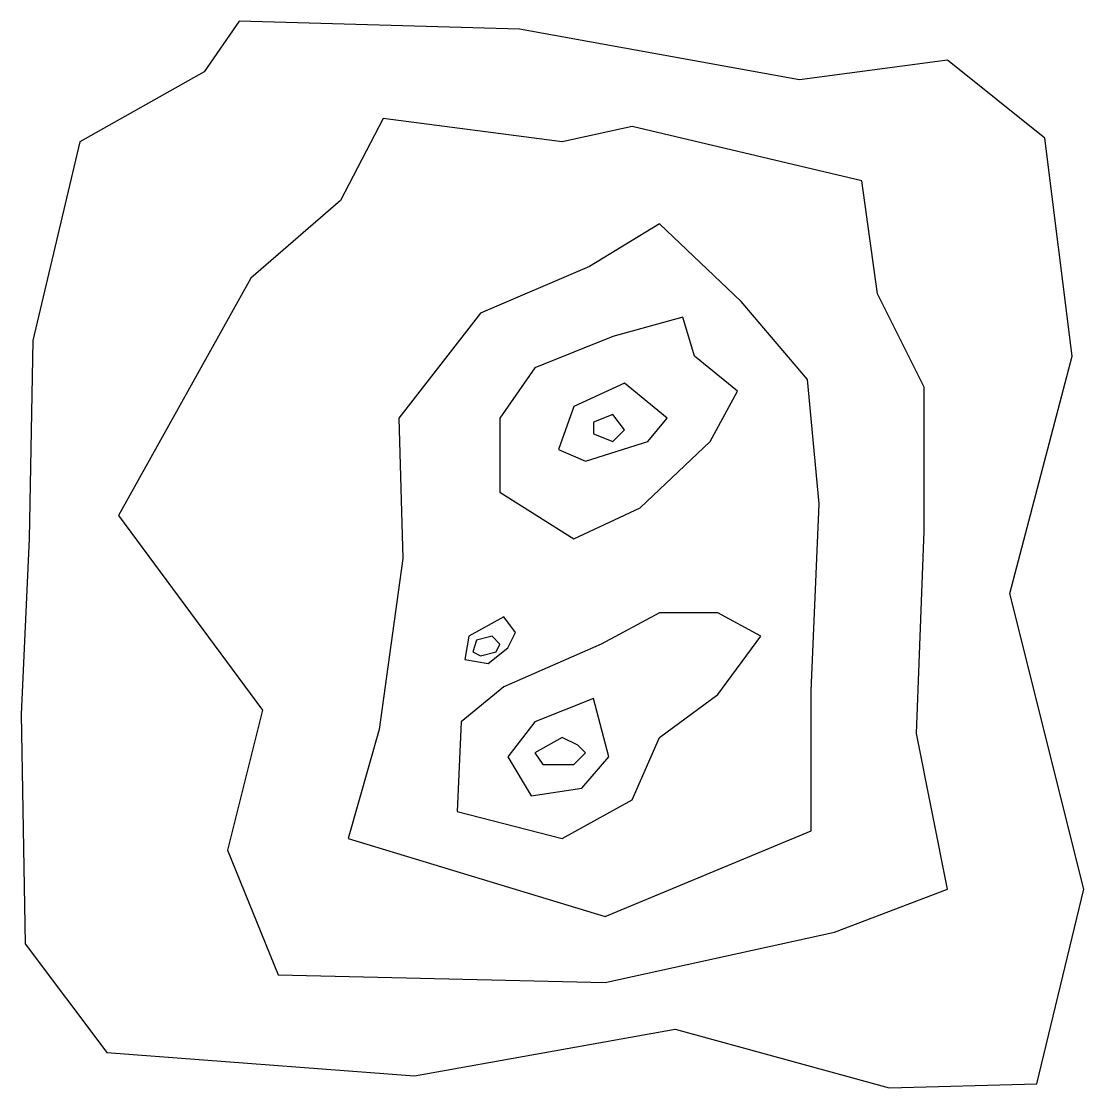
# Model space of a CAD drawing. Header units: millimetres. Extents: x 11 to 284, y 20 to 294.
import ezdxf

# ---------------------------------------------------------------- set-up
doc = ezdxf.new("R2010")
doc.units = ezdxf.units.MM
doc.header["$MEASUREMENT"] = 0
doc.layers.add('Default', color=18, linetype='Continuous', true_color=0x000000)

msp = doc.modelspace()

# ---------------------------------------------------------------- linework, layer by layer
at = {"layer": 'Default'}
for points in [[(58, 281), (26, 263), (14, 212), (13, 161), (11, 116), (12, 57), (33, 29), (112, 23), (179, 35), (234, 20), (272, 21), (284, 71), (265, 147), (281, 208), (274, 264), (249, 284), (211, 279), (139, 292), (67, 294)], [(93, 248), (70, 228), (36, 167), (73, 117), (64, 81), (77, 49), (161, 47), (220, 60), (249, 71), (241, 111), (243, 163), (243, 200), (231, 224), (227, 253), (168, 267), (150, 263), (104, 269)], [(129, 219), (108, 192), (109, 156), (103, 112), (95, 84), (161, 64), (214, 86), (214, 122), (216, 170), (213, 202), (196, 222), (175, 242), (157, 231)], [(163, 213), (143, 205), (134, 192), (134, 173), (153, 161), (170, 169), (188, 186), (195, 199), (184, 208), (181, 218)], [(166, 201), (153, 195), (149, 184), (156, 181), (172, 186), (177, 192)], [(163, 193), (158, 191), (158, 188), (163, 186), (166, 189)], [(160, 134), (135, 123), (124, 114), (123, 91), (150, 84), (168, 94), (175, 110), (190, 121), (201, 136), (190, 142), (175, 142)], [(135, 141), (126, 136), (125, 130), (131, 129), (136, 133), (138, 137)], [(132, 136), (128, 135), (127, 132), (129, 131), (133, 132), (134, 134)], [(158, 120), (143, 114), (136, 105), (142, 95), (155, 97), (162, 105)], [(150, 110), (143, 106), (145, 103), (153, 103), (156, 106), (154, 108)]]:
    msp.add_lwpolyline(points, close=True, dxfattribs=at)

doc.saveas('drawing.dxf')
